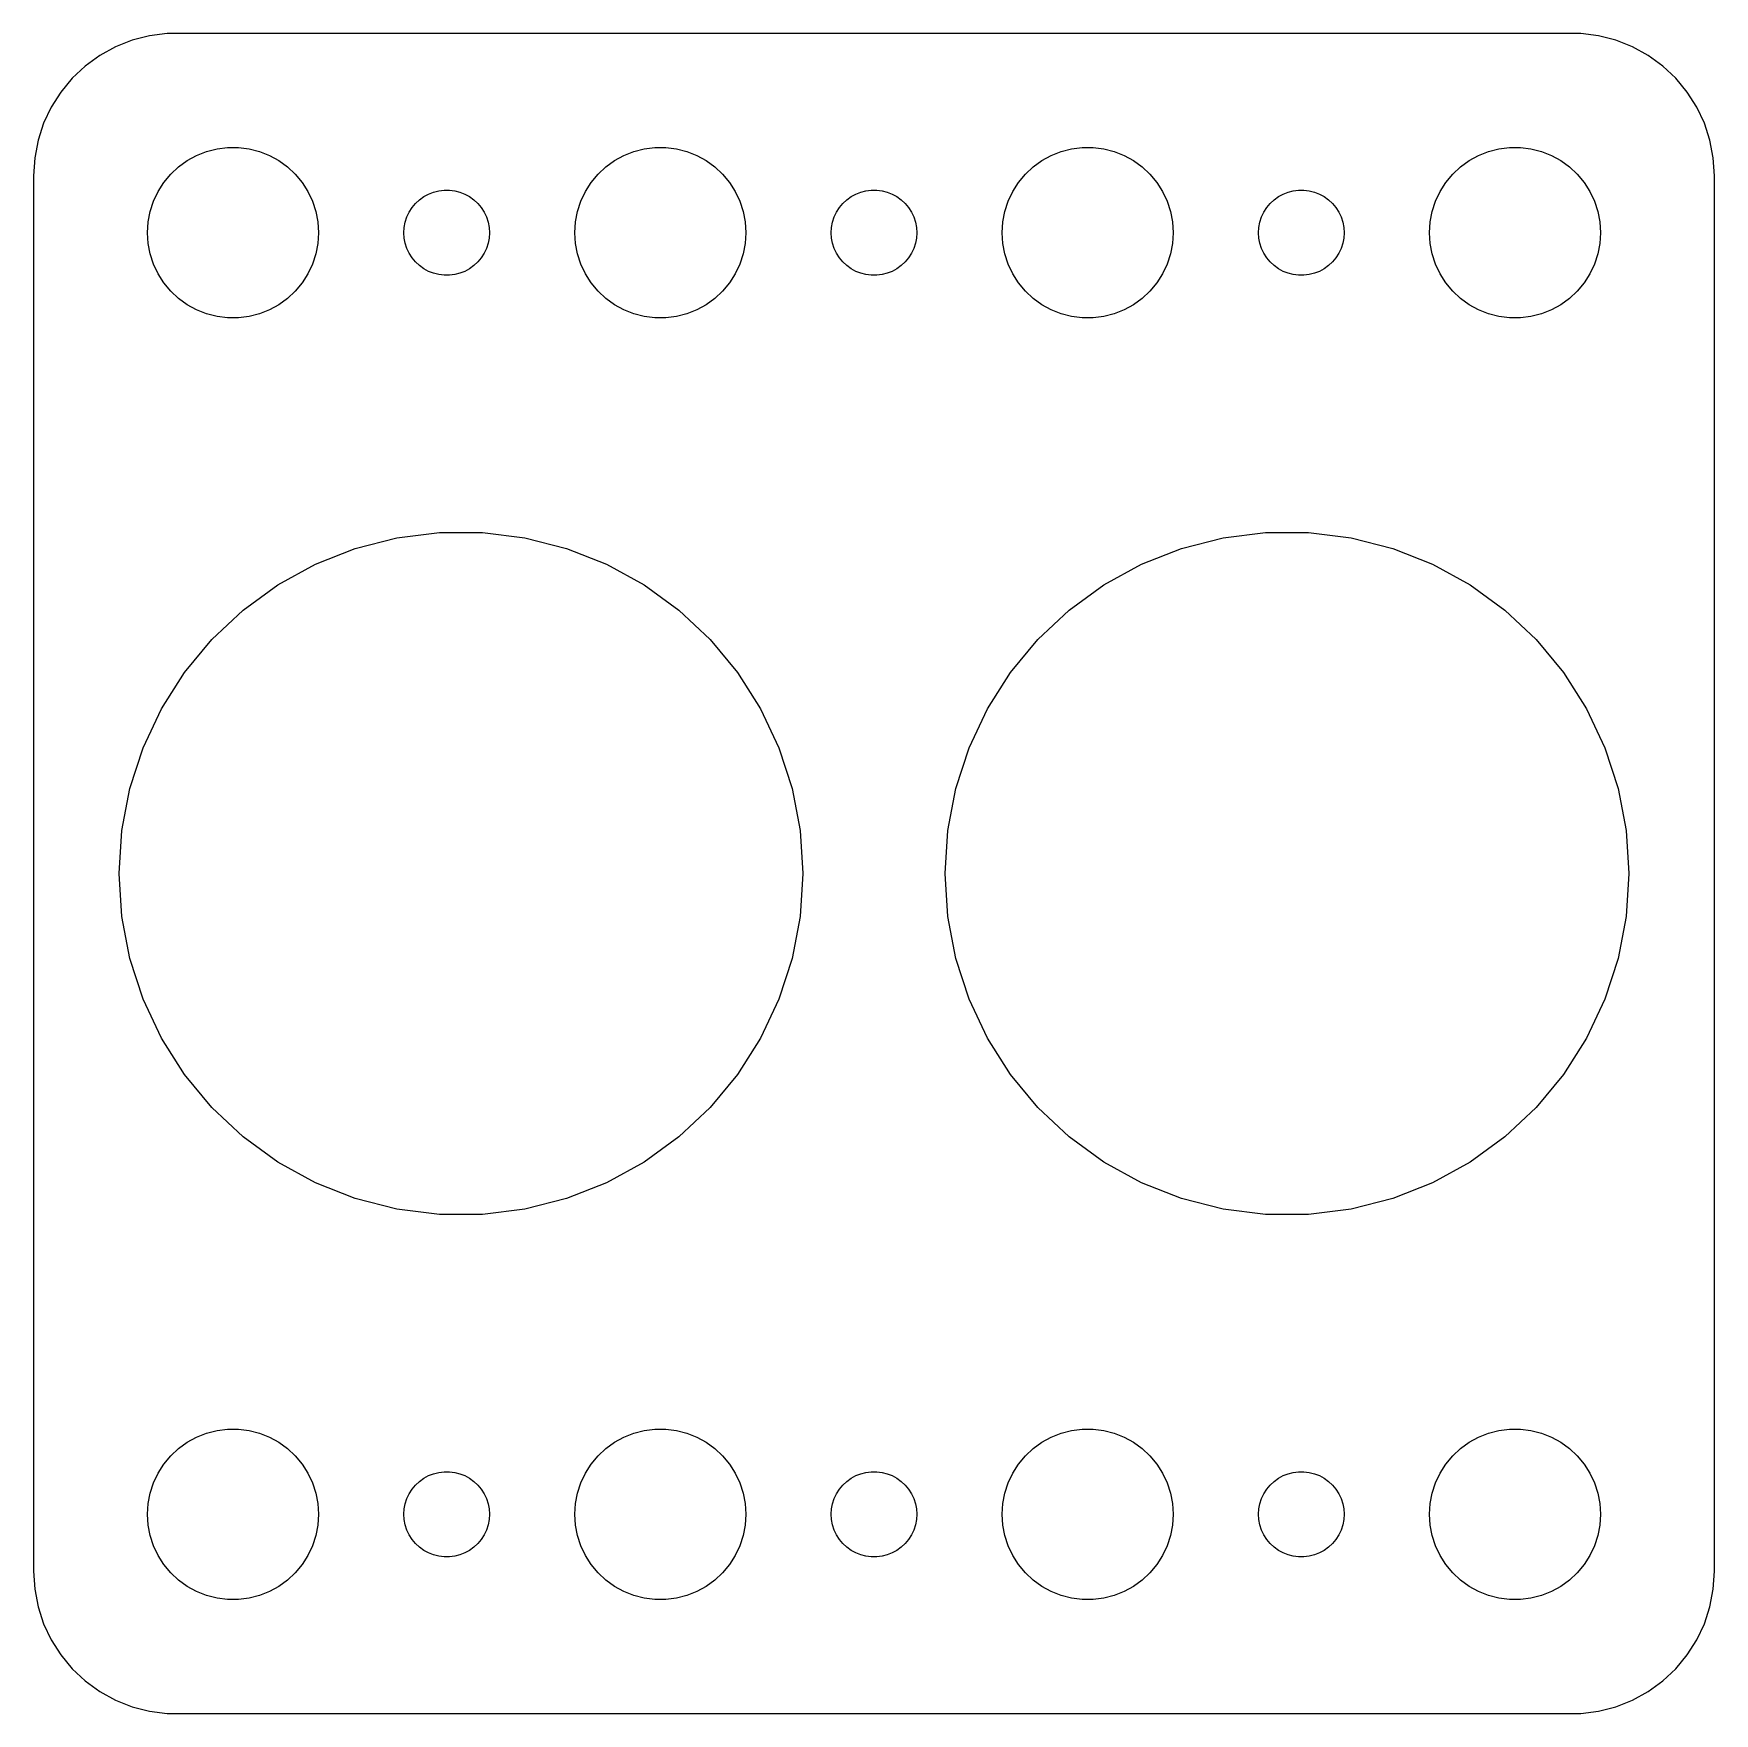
# Model space of a CAD drawing. Header units: metres. Extents: x -29.5 to 29.5, y -29.5 to 29.5.
import ezdxf

# ---------------------------------------------------------------- set-up
doc = ezdxf.new("R2010")
doc.units = ezdxf.units.M

msp = doc.modelspace()

# ---------------------------------------------------------------- linework, layer by layer
for p, q in [((-26.6289, 29.0241), (-27.1791, 28.7216)), ((-26.0451, 29.2553), (-26.6289, 29.0241)), ((-25.4369, 29.4114), (-26.0451, 29.2553)), ((-24.8139, 29.4901), (-25.4369, 29.4114)), ((24.8139, 29.4901), (-24.8139, 29.4901)), ((25.4369, 29.4114), (24.8139, 29.4901)), ((26.0451, 29.2553), (25.4369, 29.4114)), ((26.6289, 29.0241), (26.0451, 29.2553)), ((27.1791, 28.7216), (26.6289, 29.0241)), ((-27.6871, 28.3526), (-28.1448, 27.9227)), ((-27.1791, 28.7216), (-27.6871, 28.3526)), ((27.6871, 28.3526), (27.1791, 28.7216)), ((28.1448, 27.9227), (27.6871, 28.3526)), ((-28.1448, 27.9227), (-28.5451, 27.4389)), ((28.5451, 27.4389), (28.1448, 27.9227)), ((-28.5451, 27.4389), (-28.8815, 26.9088)), ((28.8815, 26.9088), (28.5451, 27.4389)), ((-28.8815, 26.9088), (-29.1489, 26.3406)), ((29.1489, 26.3406), (28.8815, 26.9088)), ((-29.1489, 26.3406), (-29.3429, 25.7434)), ((29.3429, 25.7434), (29.1489, 26.3406)), ((-29.3429, 25.7434), (-29.4606, 25.1267)), ((-23.427, 25.3532), (-23.0621, 25.4469)), ((-23.0621, 25.4469), (-22.6884, 25.4941)), ((-22.6884, 25.4941), (-22.3116, 25.4941)), ((-22.3116, 25.4941), (-21.9379, 25.4469)), ((-21.9379, 25.4469), (-21.5729, 25.3532)), ((-8.42705, 25.3532), (-8.06213, 25.4469)), ((-8.06213, 25.4469), (-7.68837, 25.4941)), ((-7.68837, 25.4941), (-7.31161, 25.4941)), ((-7.31161, 25.4941), (-6.93785, 25.4469)), ((-6.93785, 25.4469), (-6.57294, 25.3532)), ((6.57294, 25.3532), (6.93785, 25.4469)), ((6.93785, 25.4469), (7.31161, 25.4941)), ((7.31161, 25.4941), (7.68837, 25.4941)), ((7.68837, 25.4941), (8.06213, 25.4469)), ((8.06213, 25.4469), (8.42705, 25.3532)), ((21.5729, 25.3532), (21.9379, 25.4469)), ((21.9379, 25.4469), (22.3116, 25.4941)), ((22.3116, 25.4941), (22.6884, 25.4941)), ((22.6884, 25.4941), (23.0621, 25.4469)), ((23.0621, 25.4469), (23.427, 25.3532)), ((29.4606, 25.1267), (29.3429, 25.7434)), ((-29.4606, 25.1267), (-29.5, 24.5)), ((-24.6869, 24.5536), (-24.4123, 24.8115)), ((-24.4123, 24.8115), (-24.1075, 25.033)), ((-24.1075, 25.033), (-23.7773, 25.2145)), ((-23.7773, 25.2145), (-23.427, 25.3532)), ((-21.5729, 25.3532), (-21.2227, 25.2145)), ((-21.2227, 25.2145), (-20.8925, 25.033)), ((-20.8925, 25.033), (-20.5877, 24.8115)), ((-20.5877, 24.8115), (-20.3131, 24.5536)), ((-9.6869, 24.5536), (-9.41226, 24.8115)), ((-9.41226, 24.8115), (-9.10747, 25.033)), ((-9.10747, 25.033), (-8.77733, 25.2145)), ((-8.77733, 25.2145), (-8.42705, 25.3532)), ((-6.57294, 25.3532), (-6.22266, 25.2145)), ((-6.22266, 25.2145), (-5.89252, 25.033)), ((-5.89252, 25.033), (-5.58772, 24.8115)), ((-5.58772, 24.8115), (-5.31308, 24.5536)), ((5.31308, 24.5536), (5.58772, 24.8115)), ((5.58772, 24.8115), (5.89252, 25.033)), ((5.89252, 25.033), (6.22266, 25.2145)), ((6.22266, 25.2145), (6.57294, 25.3532)), ((8.42705, 25.3532), (8.77733, 25.2145)), ((8.77733, 25.2145), (9.10747, 25.033)), ((9.10747, 25.033), (9.41226, 24.8115)), ((9.41226, 24.8115), (9.6869, 24.5536)), ((20.3131, 24.5536), (20.5877, 24.8115)), ((20.5877, 24.8115), (20.8925, 25.033)), ((20.8925, 25.033), (21.2227, 25.2145)), ((21.2227, 25.2145), (21.5729, 25.3532)), ((23.427, 25.3532), (23.7773, 25.2145)), ((23.7773, 25.2145), (24.1075, 25.033)), ((24.1075, 25.033), (24.4123, 24.8115)), ((24.4123, 24.8115), (24.6869, 24.5536)), ((29.5, 24.5), (29.4606, 25.1267)), ((-29.5, 24.5), (-29.5, -24.5)), ((-25.1289, 23.9453), (-24.927, 24.2634)), ((-24.927, 24.2634), (-24.6869, 24.5536)), ((-20.3131, 24.5536), (-20.0729, 24.2634)), ((-20.0729, 24.2634), (-19.8711, 23.9453)), ((-10.1289, 23.9453), (-9.92705, 24.2634)), ((-9.92705, 24.2634), (-9.6869, 24.5536)), ((-5.31308, 24.5536), (-5.07294, 24.2634)), ((-5.07294, 24.2634), (-4.87108, 23.9453)), ((4.87108, 23.9453), (5.07294, 24.2634)), ((5.07294, 24.2634), (5.31308, 24.5536)), ((9.6869, 24.5536), (9.92705, 24.2634)), ((9.92705, 24.2634), (10.1289, 23.9453)), ((19.8711, 23.9453), (20.0729, 24.2634)), ((20.0729, 24.2634), (20.3131, 24.5536)), ((24.6869, 24.5536), (24.927, 24.2634)), ((24.927, 24.2634), (25.1289, 23.9453)), ((29.5, -24.5), (29.5, 24.5)), ((-25.4057, 23.2461), (-25.2893, 23.6044)), ((-25.2893, 23.6044), (-25.1289, 23.9453)), ((-19.8711, 23.9453), (-19.7107, 23.6044)), ((-19.7107, 23.6044), (-19.5942, 23.2461)), ((-16.0934, 23.5268), (-15.9561, 23.6558)), ((-15.9561, 23.6558), (-15.8037, 23.7665)), ((-15.8037, 23.7665), (-15.6387, 23.8572)), ((-15.6387, 23.8572), (-15.4635, 23.9266)), ((-15.4635, 23.9266), (-15.2811, 23.9734)), ((-15.2811, 23.9734), (-15.0942, 23.997)), ((-15.0942, 23.997), (-14.9058, 23.997)), ((-14.9058, 23.997), (-14.7189, 23.9734)), ((-14.7189, 23.9734), (-14.5365, 23.9266)), ((-14.5365, 23.9266), (-14.3613, 23.8572)), ((-14.3613, 23.8572), (-14.1963, 23.7665)), ((-14.1963, 23.7665), (-14.0439, 23.6558)), ((-14.0439, 23.6558), (-13.9065, 23.5268)), ((-10.4057, 23.2461), (-10.2893, 23.6044)), ((-10.2893, 23.6044), (-10.1289, 23.9453)), ((-4.87108, 23.9453), (-4.71066, 23.6044)), ((-4.71066, 23.6044), (-4.59424, 23.2461)), ((-1.09344, 23.5268), (-0.956131, 23.6558)), ((-0.956131, 23.6558), (-0.803726, 23.7665)), ((-0.803726, 23.7665), (-0.638657, 23.8572)), ((-0.638657, 23.8572), (-0.463516, 23.9266)), ((-0.463516, 23.9266), (-0.281067, 23.9734)), ((-0.281067, 23.9734), (-0.094177, 23.997)), ((-0.094177, 23.997), (0.094177, 23.997)), ((0.094177, 23.997), (0.281067, 23.9734)), ((0.281067, 23.9734), (0.463516, 23.9266)), ((0.463516, 23.9266), (0.638657, 23.8572)), ((0.638657, 23.8572), (0.803726, 23.7665)), ((0.803726, 23.7665), (0.956131, 23.6558)), ((0.956131, 23.6558), (1.09344, 23.5268)), ((4.59424, 23.2461), (4.71066, 23.6044)), ((4.71066, 23.6044), (4.87108, 23.9453)), ((10.1289, 23.9453), (10.2893, 23.6044)), ((10.2893, 23.6044), (10.4057, 23.2461)), ((13.9065, 23.5268), (14.0439, 23.6558)), ((14.0439, 23.6558), (14.1963, 23.7665)), ((14.1963, 23.7665), (14.3613, 23.8572)), ((14.3613, 23.8572), (14.5365, 23.9266)), ((14.5365, 23.9266), (14.7189, 23.9734)), ((14.7189, 23.9734), (14.9058, 23.997)), ((14.9058, 23.997), (15.0942, 23.997)), ((15.0942, 23.997), (15.2811, 23.9734)), ((15.2811, 23.9734), (15.4635, 23.9266)), ((15.4635, 23.9266), (15.6387, 23.8572)), ((15.6387, 23.8572), (15.8037, 23.7665)), ((15.8037, 23.7665), (15.9561, 23.6558)), ((15.9561, 23.6558), (16.0934, 23.5268)), ((19.5942, 23.2461), (19.7107, 23.6044)), ((19.7107, 23.6044), (19.8711, 23.9453)), ((25.1289, 23.9453), (25.2893, 23.6044)), ((25.2893, 23.6044), (25.4057, 23.2461)), ((-25.4763, 22.876), (-25.4057, 23.2461)), ((-19.5942, 23.2461), (-19.5237, 22.876)), ((-16.4529, 22.873), (-16.3947, 23.0522)), ((-16.3947, 23.0522), (-16.3145, 23.2226)), ((-16.3145, 23.2226), (-16.2135, 23.3817)), ((-16.2135, 23.3817), (-16.0934, 23.5268)), ((-13.9065, 23.5268), (-13.7865, 23.3817)), ((-13.7865, 23.3817), (-13.6855, 23.2226)), ((-13.6855, 23.2226), (-13.6053, 23.0522)), ((-13.6053, 23.0522), (-13.5471, 22.873)), ((-10.4763, 22.876), (-10.4057, 23.2461)), ((-4.59424, 23.2461), (-4.52365, 22.876)), ((-1.45287, 22.873), (-1.39465, 23.0522)), ((-1.39465, 23.0522), (-1.31445, 23.2226)), ((-1.31445, 23.2226), (-1.21352, 23.3817)), ((-1.21352, 23.3817), (-1.09344, 23.5268)), ((1.09344, 23.5268), (1.21352, 23.3817)), ((1.21352, 23.3817), (1.31445, 23.2226)), ((1.31445, 23.2226), (1.39465, 23.0522)), ((1.39465, 23.0522), (1.45287, 22.873)), ((4.52365, 22.876), (4.59424, 23.2461)), ((10.4057, 23.2461), (10.4763, 22.876)), ((13.5471, 22.873), (13.6053, 23.0522)), ((13.6053, 23.0522), (13.6855, 23.2226)), ((13.6855, 23.2226), (13.7865, 23.3817)), ((13.7865, 23.3817), (13.9065, 23.5268)), ((16.0934, 23.5268), (16.2135, 23.3817)), ((16.2135, 23.3817), (16.3145, 23.2226)), ((16.3145, 23.2226), (16.3947, 23.0522)), ((16.3947, 23.0522), (16.4529, 22.873)), ((19.5237, 22.876), (19.5942, 23.2461)), ((25.4057, 23.2461), (25.4763, 22.876)), ((-25.5, 22.5), (-25.4763, 22.876)), ((-25.4763, 22.124), (-25.5, 22.5)), ((-19.5237, 22.876), (-19.5, 22.5)), ((-19.5, 22.5), (-19.5237, 22.124)), ((-16.5, 22.5), (-16.4882, 22.688)), ((-16.4882, 22.312), (-16.5, 22.5)), ((-16.4882, 22.688), (-16.4529, 22.873)), ((-13.5471, 22.873), (-13.5118, 22.688)), ((-13.5118, 22.688), (-13.5, 22.5)), ((-13.5, 22.5), (-13.5118, 22.312)), ((-10.5, 22.5), (-10.4763, 22.876)), ((-10.4763, 22.124), (-10.5, 22.5)), ((-4.52365, 22.876), (-4.5, 22.5)), ((-4.5, 22.5), (-4.52365, 22.124)), ((-1.5, 22.5), (-1.48816, 22.688)), ((-1.48816, 22.312), (-1.5, 22.5)), ((-1.48816, 22.688), (-1.45287, 22.873)), ((1.45287, 22.873), (1.48816, 22.688)), ((1.48816, 22.688), (1.5, 22.5)), ((1.5, 22.5), (1.48816, 22.312)), ((4.5, 22.5), (4.52365, 22.876)), ((4.52365, 22.124), (4.5, 22.5)), ((10.4763, 22.876), (10.5, 22.5)), ((10.5, 22.5), (10.4763, 22.124)), ((13.5, 22.5), (13.5118, 22.688)), ((13.5118, 22.312), (13.5, 22.5)), ((13.5118, 22.688), (13.5471, 22.873)), ((16.4529, 22.873), (16.4882, 22.688)), ((16.4882, 22.688), (16.5, 22.5)), ((16.5, 22.5), (16.4882, 22.312)), ((19.5, 22.5), (19.5237, 22.876)), ((19.5237, 22.124), (19.5, 22.5)), ((25.4763, 22.876), (25.5, 22.5)), ((25.5, 22.5), (25.4763, 22.124)), ((-25.4057, 21.7539), (-25.4763, 22.124)), ((-19.5237, 22.124), (-19.5942, 21.7539)), ((-16.4529, 22.127), (-16.4882, 22.312)), ((-16.3947, 21.9478), (-16.4529, 22.127)), ((-16.3145, 21.7774), (-16.3947, 21.9478)), ((-13.6053, 21.9478), (-13.6855, 21.7774)), ((-13.5471, 22.127), (-13.6053, 21.9478)), ((-13.5118, 22.312), (-13.5471, 22.127)), ((-10.4057, 21.7539), (-10.4763, 22.124)), ((-4.52365, 22.124), (-4.59424, 21.7539)), ((-1.45287, 22.127), (-1.48816, 22.312)), ((-1.39465, 21.9478), (-1.45287, 22.127)), ((-1.31445, 21.7774), (-1.39465, 21.9478)), ((1.39465, 21.9478), (1.31445, 21.7774)), ((1.45287, 22.127), (1.39465, 21.9478)), ((1.48816, 22.312), (1.45287, 22.127)), ((4.59424, 21.7539), (4.52365, 22.124)), ((10.4763, 22.124), (10.4057, 21.7539)), ((13.5471, 22.127), (13.5118, 22.312)), ((13.6053, 21.9478), (13.5471, 22.127)), ((13.6855, 21.7774), (13.6053, 21.9478)), ((16.3947, 21.9478), (16.3145, 21.7774)), ((16.4529, 22.127), (16.3947, 21.9478)), ((16.4882, 22.312), (16.4529, 22.127)), ((19.5942, 21.7539), (19.5237, 22.124)), ((25.4763, 22.124), (25.4057, 21.7539)), ((-25.2893, 21.3956), (-25.4057, 21.7539)), ((-25.1289, 21.0547), (-25.2893, 21.3956)), ((-19.7107, 21.3956), (-19.8711, 21.0547)), ((-19.5942, 21.7539), (-19.7107, 21.3956)), ((-16.2135, 21.6183), (-16.3145, 21.7774)), ((-16.0934, 21.4732), (-16.2135, 21.6183)), ((-15.9561, 21.3442), (-16.0934, 21.4732)), ((-15.8037, 21.2335), (-15.9561, 21.3442)), ((-14.0439, 21.3442), (-14.1963, 21.2335)), ((-13.9065, 21.4732), (-14.0439, 21.3442)), ((-13.7865, 21.6183), (-13.9065, 21.4732)), ((-13.6855, 21.7774), (-13.7865, 21.6183)), ((-10.2893, 21.3956), (-10.4057, 21.7539)), ((-10.1289, 21.0547), (-10.2893, 21.3956)), ((-4.71066, 21.3956), (-4.87108, 21.0547)), ((-4.59424, 21.7539), (-4.71066, 21.3956)), ((-1.21352, 21.6183), (-1.31445, 21.7774)), ((-1.09344, 21.4732), (-1.21352, 21.6183)), ((-0.956131, 21.3442), (-1.09344, 21.4732)), ((-0.803726, 21.2335), (-0.956131, 21.3442)), ((0.956131, 21.3442), (0.803726, 21.2335)), ((1.09344, 21.4732), (0.956131, 21.3442)), ((1.21352, 21.6183), (1.09344, 21.4732)), ((1.31445, 21.7774), (1.21352, 21.6183)), ((4.71066, 21.3956), (4.59424, 21.7539)), ((4.87108, 21.0547), (4.71066, 21.3956)), ((10.2893, 21.3956), (10.1289, 21.0547)), ((10.4057, 21.7539), (10.2893, 21.3956)), ((13.7865, 21.6183), (13.6855, 21.7774)), ((13.9065, 21.4732), (13.7865, 21.6183)), ((14.0439, 21.3442), (13.9065, 21.4732)), ((14.1963, 21.2335), (14.0439, 21.3442)), ((15.9561, 21.3442), (15.8037, 21.2335)), ((16.0934, 21.4732), (15.9561, 21.3442)), ((16.2135, 21.6183), (16.0934, 21.4732)), ((16.3145, 21.7774), (16.2135, 21.6183)), ((19.7107, 21.3956), (19.5942, 21.7539)), ((19.8711, 21.0547), (19.7107, 21.3956)), ((25.2893, 21.3956), (25.1289, 21.0547)), ((25.4057, 21.7539), (25.2893, 21.3956)), ((-24.927, 20.7366), (-25.1289, 21.0547)), ((-24.6869, 20.4464), (-24.927, 20.7366)), ((-20.0729, 20.7366), (-20.3131, 20.4464)), ((-19.8711, 21.0547), (-20.0729, 20.7366)), ((-15.6387, 21.1427), (-15.8037, 21.2335)), ((-15.4635, 21.0734), (-15.6387, 21.1427)), ((-15.2811, 21.0266), (-15.4635, 21.0734)), ((-15.0942, 21.003), (-15.2811, 21.0266)), ((-14.9058, 21.003), (-15.0942, 21.003)), ((-14.7189, 21.0266), (-14.9058, 21.003)), ((-14.5365, 21.0734), (-14.7189, 21.0266)), ((-14.3613, 21.1427), (-14.5365, 21.0734)), ((-14.1963, 21.2335), (-14.3613, 21.1427)), ((-9.92705, 20.7366), (-10.1289, 21.0547)), ((-9.6869, 20.4464), (-9.92705, 20.7366)), ((-5.07294, 20.7366), (-5.31308, 20.4464)), ((-4.87108, 21.0547), (-5.07294, 20.7366)), ((-0.638657, 21.1427), (-0.803726, 21.2335)), ((-0.463516, 21.0734), (-0.638657, 21.1427)), ((-0.281067, 21.0266), (-0.463516, 21.0734)), ((-0.094177, 21.003), (-0.281067, 21.0266)), ((0.094177, 21.003), (-0.094177, 21.003)), ((0.281067, 21.0266), (0.094177, 21.003)), ((0.463516, 21.0734), (0.281067, 21.0266)), ((0.638657, 21.1427), (0.463516, 21.0734)), ((0.803726, 21.2335), (0.638657, 21.1427)), ((5.07294, 20.7366), (4.87108, 21.0547)), ((5.31308, 20.4464), (5.07294, 20.7366)), ((9.92705, 20.7366), (9.6869, 20.4464)), ((10.1289, 21.0547), (9.92705, 20.7366)), ((14.3613, 21.1427), (14.1963, 21.2335)), ((14.5365, 21.0734), (14.3613, 21.1427)), ((14.7189, 21.0266), (14.5365, 21.0734)), ((14.9058, 21.003), (14.7189, 21.0266)), ((15.0942, 21.003), (14.9058, 21.003)), ((15.2811, 21.0266), (15.0942, 21.003)), ((15.4635, 21.0734), (15.2811, 21.0266)), ((15.6387, 21.1427), (15.4635, 21.0734)), ((15.8037, 21.2335), (15.6387, 21.1427)), ((20.0729, 20.7366), (19.8711, 21.0547)), ((20.3131, 20.4464), (20.0729, 20.7366)), ((24.927, 20.7366), (24.6869, 20.4464)), ((25.1289, 21.0547), (24.927, 20.7366)), ((-24.4123, 20.1884), (-24.6869, 20.4464)), ((-24.1075, 19.967), (-24.4123, 20.1884)), ((-20.5877, 20.1884), (-20.8925, 19.967)), ((-20.3131, 20.4464), (-20.5877, 20.1884)), ((-9.41226, 20.1884), (-9.6869, 20.4464)), ((-9.10747, 19.967), (-9.41226, 20.1884)), ((-5.58772, 20.1884), (-5.89252, 19.967)), ((-5.31308, 20.4464), (-5.58772, 20.1884)), ((5.58772, 20.1884), (5.31308, 20.4464)), ((5.89252, 19.967), (5.58772, 20.1884)), ((9.41226, 20.1884), (9.10747, 19.967)), ((9.6869, 20.4464), (9.41226, 20.1884)), ((20.5877, 20.1884), (20.3131, 20.4464)), ((20.8925, 19.967), (20.5877, 20.1884)), ((24.4123, 20.1884), (24.1075, 19.967)), ((24.6869, 20.4464), (24.4123, 20.1884)), ((-23.7773, 19.7855), (-24.1075, 19.967)), ((-23.427, 19.6468), (-23.7773, 19.7855)), ((-23.0621, 19.5531), (-23.427, 19.6468)), ((-22.6884, 19.5059), (-23.0621, 19.5531)), ((-22.3116, 19.5059), (-22.6884, 19.5059)), ((-21.9379, 19.5531), (-22.3116, 19.5059)), ((-21.5729, 19.6468), (-21.9379, 19.5531)), ((-21.2227, 19.7855), (-21.5729, 19.6468)), ((-20.8925, 19.967), (-21.2227, 19.7855)), ((-8.77733, 19.7855), (-9.10747, 19.967)), ((-8.42705, 19.6468), (-8.77733, 19.7855)), ((-8.06213, 19.5531), (-8.42705, 19.6468)), ((-7.68837, 19.5059), (-8.06213, 19.5531)), ((-7.31161, 19.5059), (-7.68837, 19.5059)), ((-6.93785, 19.5531), (-7.31161, 19.5059)), ((-6.57294, 19.6468), (-6.93785, 19.5531)), ((-6.22266, 19.7855), (-6.57294, 19.6468)), ((-5.89252, 19.967), (-6.22266, 19.7855)), ((6.22266, 19.7855), (5.89252, 19.967)), ((6.57294, 19.6468), (6.22266, 19.7855)), ((6.93785, 19.5531), (6.57294, 19.6468)), ((7.31161, 19.5059), (6.93785, 19.5531)), ((7.68837, 19.5059), (7.31161, 19.5059)), ((8.06213, 19.5531), (7.68837, 19.5059)), ((8.42705, 19.6468), (8.06213, 19.5531)), ((8.77733, 19.7855), (8.42705, 19.6468)), ((9.10747, 19.967), (8.77733, 19.7855)), ((21.2227, 19.7855), (20.8925, 19.967)), ((21.5729, 19.6468), (21.2227, 19.7855)), ((21.9379, 19.5531), (21.5729, 19.6468)), ((22.3116, 19.5059), (21.9379, 19.5531)), ((22.6884, 19.5059), (22.3116, 19.5059)), ((23.0621, 19.5531), (22.6884, 19.5059)), ((23.427, 19.6468), (23.0621, 19.5531)), ((23.7773, 19.7855), (23.427, 19.6468)), ((24.1075, 19.967), (23.7773, 19.7855)), ((-16.7486, 11.7874), (-15.2535, 11.9763)), ((-15.2535, 11.9763), (-13.7465, 11.9763)), ((-13.7465, 11.9763), (-12.2514, 11.7874)), ((12.2514, 11.7874), (13.7465, 11.9763)), ((13.7465, 11.9763), (15.2535, 11.9763)), ((15.2535, 11.9763), (16.7486, 11.7874)), ((-19.6093, 10.8579), (-18.2082, 11.4127)), ((-18.2082, 11.4127), (-16.7486, 11.7874)), ((-12.2514, 11.7874), (-10.7918, 11.4127)), ((-10.7918, 11.4127), (-9.39064, 10.8579)), ((9.39064, 10.8579), (10.7918, 11.4127)), ((10.7918, 11.4127), (12.2514, 11.7874)), ((16.7486, 11.7874), (18.2082, 11.4127)), ((18.2082, 11.4127), (19.6093, 10.8579)), ((-20.9299, 10.1319), (-19.6093, 10.8579)), ((-9.39064, 10.8579), (-8.07007, 10.1319)), ((8.07007, 10.1319), (9.39064, 10.8579)), ((19.6093, 10.8579), (20.9299, 10.1319)), ((-22.1491, 9.24615), (-20.9299, 10.1319)), ((-8.07007, 10.1319), (-6.85091, 9.24615)), ((6.85091, 9.24615), (8.07007, 10.1319)), ((20.9299, 10.1319), (22.1491, 9.24615)), ((-23.2476, 8.21455), (-22.1491, 9.24615)), ((-6.85091, 9.24615), (-5.75237, 8.21455)), ((5.75237, 8.21455), (6.85091, 9.24615)), ((22.1491, 9.24615), (23.2476, 8.21455)), ((-24.2082, 7.05342), (-23.2476, 8.21455)), ((-5.75237, 8.21455), (-4.79179, 7.05342)), ((4.79179, 7.05342), (5.75237, 8.21455)), ((23.2476, 8.21455), (24.2082, 7.05342)), ((-25.0157, 5.78104), (-24.2082, 7.05342)), ((-4.79179, 7.05342), (-3.98431, 5.78104)), ((3.98431, 5.78104), (4.79179, 7.05342)), ((24.2082, 7.05342), (25.0157, 5.78104)), ((-25.6573, 4.41748), (-25.0157, 5.78104)), ((-3.98431, 5.78104), (-3.34268, 4.41748)), ((3.34268, 4.41748), (3.98431, 5.78104)), ((25.0157, 5.78104), (25.6573, 4.41748)), ((-26.123, 2.98427), (-25.6573, 4.41748)), ((-3.34268, 4.41748), (-2.877, 2.98427)), ((2.877, 2.98427), (3.34268, 4.41748)), ((25.6573, 4.41748), (26.123, 2.98427)), ((-26.4054, 1.504), (-26.123, 2.98427)), ((-2.877, 2.98427), (-2.59462, 1.504)), ((2.59462, 1.504), (2.877, 2.98427)), ((26.123, 2.98427), (26.4054, 1.504)), ((-26.5, 0), (-26.4054, 1.504)), ((-2.59462, 1.504), (-2.5, 0)), ((2.5, 0), (2.59462, 1.504)), ((26.4054, 1.504), (26.5, 0)), ((-26.4054, -1.504), (-26.5, 0)), ((-2.5, 0), (-2.59462, -1.504)), ((2.59462, -1.504), (2.5, 0)), ((26.5, 0), (26.4054, -1.504)), ((-26.123, -2.98427), (-26.4054, -1.504)), ((-2.59462, -1.504), (-2.877, -2.98427)), ((2.877, -2.98427), (2.59462, -1.504)), ((26.4054, -1.504), (26.123, -2.98427)), ((-25.6573, -4.41748), (-26.123, -2.98427)), ((-2.877, -2.98427), (-3.34268, -4.41748)), ((3.34268, -4.41748), (2.877, -2.98427)), ((26.123, -2.98427), (25.6573, -4.41748)), ((-25.0157, -5.78104), (-25.6573, -4.41748)), ((-3.34268, -4.41748), (-3.98431, -5.78104)), ((3.98431, -5.78104), (3.34268, -4.41748)), ((25.6573, -4.41748), (25.0157, -5.78104)), ((-24.2082, -7.05342), (-25.0157, -5.78104)), ((-3.98431, -5.78104), (-4.79179, -7.05342)), ((4.79179, -7.05342), (3.98431, -5.78104)), ((25.0157, -5.78104), (24.2082, -7.05342)), ((-23.2476, -8.21455), (-24.2082, -7.05342)), ((-4.79179, -7.05342), (-5.75237, -8.21455)), ((5.75237, -8.21455), (4.79179, -7.05342)), ((24.2082, -7.05342), (23.2476, -8.21455)), ((-22.1491, -9.24615), (-23.2476, -8.21455)), ((-5.75237, -8.21455), (-6.85091, -9.24615)), ((6.85091, -9.24615), (5.75237, -8.21455)), ((23.2476, -8.21455), (22.1491, -9.24615)), ((-20.9299, -10.1319), (-22.1491, -9.24615)), ((-6.85091, -9.24615), (-8.07007, -10.1319)), ((8.07007, -10.1319), (6.85091, -9.24615)), ((22.1491, -9.24615), (20.9299, -10.1319)), ((-19.6093, -10.8579), (-20.9299, -10.1319)), ((-8.07007, -10.1319), (-9.39064, -10.8579)), ((9.39064, -10.8579), (8.07007, -10.1319)), ((20.9299, -10.1319), (19.6093, -10.8579)), ((-18.2082, -11.4127), (-19.6093, -10.8579)), ((-9.39064, -10.8579), (-10.7918, -11.4127)), ((10.7918, -11.4127), (9.39064, -10.8579)), ((19.6093, -10.8579), (18.2082, -11.4127)), ((-16.7486, -11.7874), (-18.2082, -11.4127)), ((-15.2535, -11.9763), (-16.7486, -11.7874)), ((-12.2514, -11.7874), (-13.7465, -11.9763)), ((-10.7918, -11.4127), (-12.2514, -11.7874)), ((12.2514, -11.7874), (10.7918, -11.4127)), ((13.7465, -11.9763), (12.2514, -11.7874)), ((16.7486, -11.7874), (15.2535, -11.9763)), ((18.2082, -11.4127), (16.7486, -11.7874)), ((-13.7465, -11.9763), (-15.2535, -11.9763)), ((15.2535, -11.9763), (13.7465, -11.9763)), ((-24.4123, -20.1884), (-24.1075, -19.967)), ((-24.1075, -19.967), (-23.7773, -19.7855)), ((-23.7773, -19.7855), (-23.427, -19.6468)), ((-23.427, -19.6468), (-23.0621, -19.5531)), ((-23.0621, -19.5531), (-22.6884, -19.5059)), ((-22.6884, -19.5059), (-22.3116, -19.5059)), ((-22.3116, -19.5059), (-21.9379, -19.5531)), ((-21.9379, -19.5531), (-21.5729, -19.6468)), ((-21.5729, -19.6468), (-21.2227, -19.7855)), ((-21.2227, -19.7855), (-20.8925, -19.967)), ((-20.8925, -19.967), (-20.5877, -20.1884)), ((-9.41226, -20.1884), (-9.10747, -19.967)), ((-9.10747, -19.967), (-8.77733, -19.7855)), ((-8.77733, -19.7855), (-8.42705, -19.6468)), ((-8.42705, -19.6468), (-8.06213, -19.5531)), ((-8.06213, -19.5531), (-7.68837, -19.5059)), ((-7.68837, -19.5059), (-7.31161, -19.5059)), ((-7.31161, -19.5059), (-6.93785, -19.5531)), ((-6.93785, -19.5531), (-6.57294, -19.6468)), ((-6.57294, -19.6468), (-6.22266, -19.7855)), ((-6.22266, -19.7855), (-5.89252, -19.967)), ((-5.89252, -19.967), (-5.58772, -20.1884)), ((5.58772, -20.1884), (5.89252, -19.967)), ((5.89252, -19.967), (6.22266, -19.7855)), ((6.22266, -19.7855), (6.57294, -19.6468)), ((6.57294, -19.6468), (6.93785, -19.5531)), ((6.93785, -19.5531), (7.31161, -19.5059)), ((7.31161, -19.5059), (7.68837, -19.5059)), ((7.68837, -19.5059), (8.06213, -19.5531)), ((8.06213, -19.5531), (8.42705, -19.6468)), ((8.42705, -19.6468), (8.77733, -19.7855)), ((8.77733, -19.7855), (9.10747, -19.967)), ((9.10747, -19.967), (9.41226, -20.1884)), ((20.5877, -20.1884), (20.8925, -19.967)), ((20.8925, -19.967), (21.2227, -19.7855)), ((21.2227, -19.7855), (21.5729, -19.6468)), ((21.5729, -19.6468), (21.9379, -19.5531)), ((21.9379, -19.5531), (22.3116, -19.5059)), ((22.3116, -19.5059), (22.6884, -19.5059)), ((22.6884, -19.5059), (23.0621, -19.5531)), ((23.0621, -19.5531), (23.427, -19.6468)), ((23.427, -19.6468), (23.7773, -19.7855)), ((23.7773, -19.7855), (24.1075, -19.967)), ((24.1075, -19.967), (24.4123, -20.1884)), ((-24.927, -20.7366), (-24.6869, -20.4464)), ((-24.6869, -20.4464), (-24.4123, -20.1884)), ((-20.5877, -20.1884), (-20.3131, -20.4464)), ((-20.3131, -20.4464), (-20.0729, -20.7366)), ((-9.92705, -20.7366), (-9.6869, -20.4464)), ((-9.6869, -20.4464), (-9.41226, -20.1884)), ((-5.58772, -20.1884), (-5.31308, -20.4464)), ((-5.31308, -20.4464), (-5.07294, -20.7366)), ((5.07294, -20.7366), (5.31308, -20.4464)), ((5.31308, -20.4464), (5.58772, -20.1884)), ((9.41226, -20.1884), (9.6869, -20.4464)), ((9.6869, -20.4464), (9.92705, -20.7366)), ((20.0729, -20.7366), (20.3131, -20.4464)), ((20.3131, -20.4464), (20.5877, -20.1884)), ((24.4123, -20.1884), (24.6869, -20.4464)), ((24.6869, -20.4464), (24.927, -20.7366)), ((-25.2893, -21.3956), (-25.1289, -21.0547)), ((-25.1289, -21.0547), (-24.927, -20.7366)), ((-20.0729, -20.7366), (-19.8711, -21.0547)), ((-19.8711, -21.0547), (-19.7107, -21.3956)), ((-15.9561, -21.3442), (-15.8037, -21.2335)), ((-15.8037, -21.2335), (-15.6387, -21.1427)), ((-15.6387, -21.1427), (-15.4635, -21.0734)), ((-15.4635, -21.0734), (-15.2811, -21.0266)), ((-15.2811, -21.0266), (-15.0942, -21.003)), ((-15.0942, -21.003), (-14.9058, -21.003)), ((-14.9058, -21.003), (-14.7189, -21.0266)), ((-14.7189, -21.0266), (-14.5365, -21.0734)), ((-14.5365, -21.0734), (-14.3613, -21.1427)), ((-14.3613, -21.1427), (-14.1963, -21.2335)), ((-14.1963, -21.2335), (-14.0439, -21.3442)), ((-10.2893, -21.3956), (-10.1289, -21.0547)), ((-10.1289, -21.0547), (-9.92705, -20.7366)), ((-5.07294, -20.7366), (-4.87108, -21.0547)), ((-4.87108, -21.0547), (-4.71066, -21.3956)), ((-0.956131, -21.3442), (-0.803726, -21.2335)), ((-0.803726, -21.2335), (-0.638657, -21.1427)), ((-0.638657, -21.1427), (-0.463516, -21.0734)), ((-0.463516, -21.0734), (-0.281067, -21.0266)), ((-0.281067, -21.0266), (-0.094177, -21.003)), ((-0.094177, -21.003), (0.094177, -21.003)), ((0.094177, -21.003), (0.281067, -21.0266)), ((0.281067, -21.0266), (0.463516, -21.0734)), ((0.463516, -21.0734), (0.638657, -21.1427)), ((0.638657, -21.1427), (0.803726, -21.2335)), ((0.803726, -21.2335), (0.956131, -21.3442)), ((4.71066, -21.3956), (4.87108, -21.0547)), ((4.87108, -21.0547), (5.07294, -20.7366)), ((9.92705, -20.7366), (10.1289, -21.0547)), ((10.1289, -21.0547), (10.2893, -21.3956)), ((14.0439, -21.3442), (14.1963, -21.2335)), ((14.1963, -21.2335), (14.3613, -21.1427)), ((14.3613, -21.1427), (14.5365, -21.0734)), ((14.5365, -21.0734), (14.7189, -21.0266)), ((14.7189, -21.0266), (14.9058, -21.003)), ((14.9058, -21.003), (15.0942, -21.003)), ((15.0942, -21.003), (15.2811, -21.0266)), ((15.2811, -21.0266), (15.4635, -21.0734)), ((15.4635, -21.0734), (15.6387, -21.1427)), ((15.6387, -21.1427), (15.8037, -21.2335)), ((15.8037, -21.2335), (15.9561, -21.3442)), ((19.7107, -21.3956), (19.8711, -21.0547)), ((19.8711, -21.0547), (20.0729, -20.7366)), ((24.927, -20.7366), (25.1289, -21.0547)), ((25.1289, -21.0547), (25.2893, -21.3956)), ((-25.4763, -22.124), (-25.4057, -21.7539)), ((-25.4057, -21.7539), (-25.2893, -21.3956)), ((-19.7107, -21.3956), (-19.5942, -21.7539)), ((-19.5942, -21.7539), (-19.5237, -22.124)), ((-16.3947, -21.9478), (-16.3145, -21.7774)), ((-16.3145, -21.7774), (-16.2135, -21.6183)), ((-16.2135, -21.6183), (-16.0934, -21.4732)), ((-16.0934, -21.4732), (-15.9561, -21.3442)), ((-14.0439, -21.3442), (-13.9065, -21.4732)), ((-13.9065, -21.4732), (-13.7865, -21.6183)), ((-13.7865, -21.6183), (-13.6855, -21.7774)), ((-13.6855, -21.7774), (-13.6053, -21.9478)), ((-10.4763, -22.124), (-10.4057, -21.7539)), ((-10.4057, -21.7539), (-10.2893, -21.3956)), ((-4.71066, -21.3956), (-4.59424, -21.7539)), ((-4.59424, -21.7539), (-4.52365, -22.124)), ((-1.39465, -21.9478), (-1.31445, -21.7774)), ((-1.31445, -21.7774), (-1.21352, -21.6183)), ((-1.21352, -21.6183), (-1.09344, -21.4732)), ((-1.09344, -21.4732), (-0.956131, -21.3442)), ((0.956131, -21.3442), (1.09344, -21.4732)), ((1.09344, -21.4732), (1.21352, -21.6183)), ((1.21352, -21.6183), (1.31445, -21.7774)), ((1.31445, -21.7774), (1.39465, -21.9478)), ((4.52365, -22.124), (4.59424, -21.7539)), ((4.59424, -21.7539), (4.71066, -21.3956)), ((10.2893, -21.3956), (10.4057, -21.7539)), ((10.4057, -21.7539), (10.4763, -22.124)), ((13.6053, -21.9478), (13.6855, -21.7774)), ((13.6855, -21.7774), (13.7865, -21.6183)), ((13.7865, -21.6183), (13.9065, -21.4732)), ((13.9065, -21.4732), (14.0439, -21.3442)), ((15.9561, -21.3442), (16.0934, -21.4732)), ((16.0934, -21.4732), (16.2135, -21.6183)), ((16.2135, -21.6183), (16.3145, -21.7774)), ((16.3145, -21.7774), (16.3947, -21.9478)), ((19.5237, -22.124), (19.5942, -21.7539)), ((19.5942, -21.7539), (19.7107, -21.3956)), ((25.2893, -21.3956), (25.4057, -21.7539)), ((25.4057, -21.7539), (25.4763, -22.124)), ((-25.5, -22.5), (-25.4763, -22.124)), ((-19.5237, -22.124), (-19.5, -22.5)), ((-16.5, -22.5), (-16.4882, -22.312)), ((-16.4882, -22.312), (-16.4529, -22.127)), ((-16.4529, -22.127), (-16.3947, -21.9478)), ((-13.6053, -21.9478), (-13.5471, -22.127)), ((-13.5471, -22.127), (-13.5118, -22.312)), ((-13.5118, -22.312), (-13.5, -22.5)), ((-10.5, -22.5), (-10.4763, -22.124)), ((-4.52365, -22.124), (-4.5, -22.5)), ((-1.5, -22.5), (-1.48816, -22.312)), ((-1.48816, -22.312), (-1.45287, -22.127)), ((-1.45287, -22.127), (-1.39465, -21.9478)), ((1.39465, -21.9478), (1.45287, -22.127)), ((1.45287, -22.127), (1.48816, -22.312)), ((1.48816, -22.312), (1.5, -22.5)), ((4.5, -22.5), (4.52365, -22.124)), ((10.4763, -22.124), (10.5, -22.5)), ((13.5, -22.5), (13.5118, -22.312)), ((13.5118, -22.312), (13.5471, -22.127)), ((13.5471, -22.127), (13.6053, -21.9478)), ((16.3947, -21.9478), (16.4529, -22.127)), ((16.4529, -22.127), (16.4882, -22.312)), ((16.4882, -22.312), (16.5, -22.5)), ((19.5, -22.5), (19.5237, -22.124)), ((25.4763, -22.124), (25.5, -22.5)), ((-25.4763, -22.876), (-25.5, -22.5)), ((-25.4057, -23.2461), (-25.4763, -22.876)), ((-19.5237, -22.876), (-19.5942, -23.2461)), ((-19.5, -22.5), (-19.5237, -22.876)), ((-16.4882, -22.688), (-16.5, -22.5)), ((-16.4529, -22.873), (-16.4882, -22.688)), ((-16.3947, -23.0522), (-16.4529, -22.873)), ((-13.5471, -22.873), (-13.6053, -23.0522)), ((-13.5118, -22.688), (-13.5471, -22.873)), ((-13.5, -22.5), (-13.5118, -22.688)), ((-10.4763, -22.876), (-10.5, -22.5)), ((-10.4057, -23.2461), (-10.4763, -22.876)), ((-4.52365, -22.876), (-4.59424, -23.2461)), ((-4.5, -22.5), (-4.52365, -22.876)), ((-1.48816, -22.688), (-1.5, -22.5)), ((-1.45287, -22.873), (-1.48816, -22.688)), ((-1.39465, -23.0522), (-1.45287, -22.873)), ((1.45287, -22.873), (1.39465, -23.0522)), ((1.48816, -22.688), (1.45287, -22.873)), ((1.5, -22.5), (1.48816, -22.688)), ((4.52365, -22.876), (4.5, -22.5)), ((4.59424, -23.2461), (4.52365, -22.876)), ((10.4763, -22.876), (10.4057, -23.2461)), ((10.5, -22.5), (10.4763, -22.876)), ((13.5118, -22.688), (13.5, -22.5)), ((13.5471, -22.873), (13.5118, -22.688)), ((13.6053, -23.0522), (13.5471, -22.873)), ((16.4529, -22.873), (16.3947, -23.0522)), ((16.4882, -22.688), (16.4529, -22.873)), ((16.5, -22.5), (16.4882, -22.688)), ((19.5237, -22.876), (19.5, -22.5)), ((19.5942, -23.2461), (19.5237, -22.876)), ((25.4763, -22.876), (25.4057, -23.2461)), ((25.5, -22.5), (25.4763, -22.876)), ((-25.2893, -23.6044), (-25.4057, -23.2461)), ((-19.5942, -23.2461), (-19.7107, -23.6044)), ((-16.3145, -23.2226), (-16.3947, -23.0522)), ((-16.2135, -23.3817), (-16.3145, -23.2226)), ((-16.0934, -23.5268), (-16.2135, -23.3817)), ((-15.9561, -23.6558), (-16.0934, -23.5268)), ((-13.9065, -23.5268), (-14.0439, -23.6558)), ((-13.7865, -23.3817), (-13.9065, -23.5268)), ((-13.6855, -23.2226), (-13.7865, -23.3817)), ((-13.6053, -23.0522), (-13.6855, -23.2226)), ((-10.2893, -23.6044), (-10.4057, -23.2461)), ((-4.59424, -23.2461), (-4.71066, -23.6044)), ((-1.31445, -23.2226), (-1.39465, -23.0522)), ((-1.21352, -23.3817), (-1.31445, -23.2226)), ((-1.09344, -23.5268), (-1.21352, -23.3817)), ((-0.956131, -23.6558), (-1.09344, -23.5268)), ((1.09344, -23.5268), (0.956131, -23.6558)), ((1.21352, -23.3817), (1.09344, -23.5268)), ((1.31445, -23.2226), (1.21352, -23.3817)), ((1.39465, -23.0522), (1.31445, -23.2226)), ((4.71066, -23.6044), (4.59424, -23.2461)), ((10.4057, -23.2461), (10.2893, -23.6044)), ((13.6855, -23.2226), (13.6053, -23.0522)), ((13.7865, -23.3817), (13.6855, -23.2226)), ((13.9065, -23.5268), (13.7865, -23.3817)), ((14.0439, -23.6558), (13.9065, -23.5268)), ((16.0934, -23.5268), (15.9561, -23.6558)), ((16.2135, -23.3817), (16.0934, -23.5268)), ((16.3145, -23.2226), (16.2135, -23.3817)), ((16.3947, -23.0522), (16.3145, -23.2226)), ((19.7107, -23.6044), (19.5942, -23.2461)), ((25.4057, -23.2461), (25.2893, -23.6044)), ((-25.1289, -23.9453), (-25.2893, -23.6044)), ((-24.927, -24.2634), (-25.1289, -23.9453)), ((-19.8711, -23.9453), (-20.0729, -24.2634)), ((-19.7107, -23.6044), (-19.8711, -23.9453)), ((-15.8037, -23.7665), (-15.9561, -23.6558)), ((-15.6387, -23.8572), (-15.8037, -23.7665)), ((-15.4635, -23.9266), (-15.6387, -23.8572)), ((-15.2811, -23.9734), (-15.4635, -23.9266)), ((-15.0942, -23.997), (-15.2811, -23.9734)), ((-14.9058, -23.997), (-15.0942, -23.997)), ((-14.7189, -23.9734), (-14.9058, -23.997)), ((-14.5365, -23.9266), (-14.7189, -23.9734)), ((-14.3613, -23.8572), (-14.5365, -23.9266)), ((-14.1963, -23.7665), (-14.3613, -23.8572)), ((-14.0439, -23.6558), (-14.1963, -23.7665)), ((-10.1289, -23.9453), (-10.2893, -23.6044)), ((-9.92705, -24.2634), (-10.1289, -23.9453)), ((-4.87108, -23.9453), (-5.07294, -24.2634)), ((-4.71066, -23.6044), (-4.87108, -23.9453)), ((-0.803726, -23.7665), (-0.956131, -23.6558)), ((-0.638657, -23.8572), (-0.803726, -23.7665)), ((-0.463516, -23.9266), (-0.638657, -23.8572)), ((-0.281067, -23.9734), (-0.463516, -23.9266)), ((-0.094177, -23.997), (-0.281067, -23.9734)), ((0.094177, -23.997), (-0.094177, -23.997)), ((0.281067, -23.9734), (0.094177, -23.997)), ((0.463516, -23.9266), (0.281067, -23.9734)), ((0.638657, -23.8572), (0.463516, -23.9266)), ((0.803726, -23.7665), (0.638657, -23.8572)), ((0.956131, -23.6558), (0.803726, -23.7665)), ((4.87108, -23.9453), (4.71066, -23.6044)), ((5.07294, -24.2634), (4.87108, -23.9453)), ((10.1289, -23.9453), (9.92705, -24.2634)), ((10.2893, -23.6044), (10.1289, -23.9453)), ((14.1963, -23.7665), (14.0439, -23.6558)), ((14.3613, -23.8572), (14.1963, -23.7665)), ((14.5365, -23.9266), (14.3613, -23.8572)), ((14.7189, -23.9734), (14.5365, -23.9266)), ((14.9058, -23.997), (14.7189, -23.9734)), ((15.0942, -23.997), (14.9058, -23.997)), ((15.2811, -23.9734), (15.0942, -23.997)), ((15.4635, -23.9266), (15.2811, -23.9734)), ((15.6387, -23.8572), (15.4635, -23.9266)), ((15.8037, -23.7665), (15.6387, -23.8572)), ((15.9561, -23.6558), (15.8037, -23.7665)), ((19.8711, -23.9453), (19.7107, -23.6044)), ((20.0729, -24.2634), (19.8711, -23.9453)), ((25.1289, -23.9453), (24.927, -24.2634)), ((25.2893, -23.6044), (25.1289, -23.9453)), ((-29.5, -24.5), (-29.4606, -25.1267)), ((-24.6869, -24.5536), (-24.927, -24.2634)), ((-24.4123, -24.8115), (-24.6869, -24.5536)), ((-20.3131, -24.5536), (-20.5877, -24.8115)), ((-20.0729, -24.2634), (-20.3131, -24.5536)), ((-9.6869, -24.5536), (-9.92705, -24.2634)), ((-9.41226, -24.8115), (-9.6869, -24.5536)), ((-5.31308, -24.5536), (-5.58772, -24.8115)), ((-5.07294, -24.2634), (-5.31308, -24.5536)), ((5.31308, -24.5536), (5.07294, -24.2634)), ((5.58772, -24.8115), (5.31308, -24.5536)), ((9.6869, -24.5536), (9.41226, -24.8115)), ((9.92705, -24.2634), (9.6869, -24.5536)), ((20.3131, -24.5536), (20.0729, -24.2634)), ((20.5877, -24.8115), (20.3131, -24.5536)), ((24.6869, -24.5536), (24.4123, -24.8115)), ((24.927, -24.2634), (24.6869, -24.5536)), ((29.4606, -25.1267), (29.5, -24.5)), ((-29.4606, -25.1267), (-29.3429, -25.7434)), ((-24.1075, -25.033), (-24.4123, -24.8115)), ((-23.7773, -25.2145), (-24.1075, -25.033)), ((-23.427, -25.3532), (-23.7773, -25.2145)), ((-23.0621, -25.4469), (-23.427, -25.3532)), ((-21.5729, -25.3532), (-21.9379, -25.4469)), ((-21.2227, -25.2145), (-21.5729, -25.3532)), ((-20.8925, -25.033), (-21.2227, -25.2145)), ((-20.5877, -24.8115), (-20.8925, -25.033)), ((-9.10747, -25.033), (-9.41226, -24.8115)), ((-8.77733, -25.2145), (-9.10747, -25.033)), ((-8.42705, -25.3532), (-8.77733, -25.2145)), ((-8.06213, -25.4469), (-8.42705, -25.3532)), ((-6.57294, -25.3532), (-6.93785, -25.4469)), ((-6.22266, -25.2145), (-6.57294, -25.3532)), ((-5.89252, -25.033), (-6.22266, -25.2145)), ((-5.58772, -24.8115), (-5.89252, -25.033)), ((5.89252, -25.033), (5.58772, -24.8115)), ((6.22266, -25.2145), (5.89252, -25.033)), ((6.57294, -25.3532), (6.22266, -25.2145)), ((6.93785, -25.4469), (6.57294, -25.3532)), ((8.42705, -25.3532), (8.06213, -25.4469)), ((8.77733, -25.2145), (8.42705, -25.3532)), ((9.10747, -25.033), (8.77733, -25.2145)), ((9.41226, -24.8115), (9.10747, -25.033)), ((20.8925, -25.033), (20.5877, -24.8115)), ((21.2227, -25.2145), (20.8925, -25.033)), ((21.5729, -25.3532), (21.2227, -25.2145)), ((21.9379, -25.4469), (21.5729, -25.3532)), ((23.427, -25.3532), (23.0621, -25.4469)), ((23.7773, -25.2145), (23.427, -25.3532)), ((24.1075, -25.033), (23.7773, -25.2145)), ((24.4123, -24.8115), (24.1075, -25.033)), ((29.3429, -25.7434), (29.4606, -25.1267)), ((-29.3429, -25.7434), (-29.1489, -26.3406)), ((-22.6884, -25.4941), (-23.0621, -25.4469)), ((-22.3116, -25.4941), (-22.6884, -25.4941)), ((-21.9379, -25.4469), (-22.3116, -25.4941)), ((-7.68837, -25.4941), (-8.06213, -25.4469)), ((-7.31161, -25.4941), (-7.68837, -25.4941)), ((-6.93785, -25.4469), (-7.31161, -25.4941)), ((7.31161, -25.4941), (6.93785, -25.4469)), ((7.68837, -25.4941), (7.31161, -25.4941)), ((8.06213, -25.4469), (7.68837, -25.4941)), ((22.3116, -25.4941), (21.9379, -25.4469)), ((22.6884, -25.4941), (22.3116, -25.4941)), ((23.0621, -25.4469), (22.6884, -25.4941)), ((29.1489, -26.3406), (29.3429, -25.7434)), ((-29.1489, -26.3406), (-28.8815, -26.9088)), ((28.8815, -26.9088), (29.1489, -26.3406)), ((-28.8815, -26.9088), (-28.5451, -27.4389)), ((28.5451, -27.4389), (28.8815, -26.9088)), ((-28.5451, -27.4389), (-28.1448, -27.9227)), ((28.1448, -27.9227), (28.5451, -27.4389)), ((-28.1448, -27.9227), (-27.6871, -28.3526)), ((27.6871, -28.3526), (28.1448, -27.9227)), ((-27.6871, -28.3526), (-27.1791, -28.7216)), ((-27.1791, -28.7216), (-26.6289, -29.0241)), ((26.6289, -29.0241), (27.1791, -28.7216)), ((27.1791, -28.7216), (27.6871, -28.3526)), ((-26.6289, -29.0241), (-26.0451, -29.2553)), ((-26.0451, -29.2553), (-25.4369, -29.4114)), ((-25.4369, -29.4114), (-24.8139, -29.4901)), ((-24.8139, -29.4901), (24.8139, -29.4901)), ((24.8139, -29.4901), (25.4369, -29.4114)), ((25.4369, -29.4114), (26.0451, -29.2553)), ((26.0451, -29.2553), (26.6289, -29.0241))]:
    msp.add_line(p, q)

doc.saveas('drawing.dxf')
